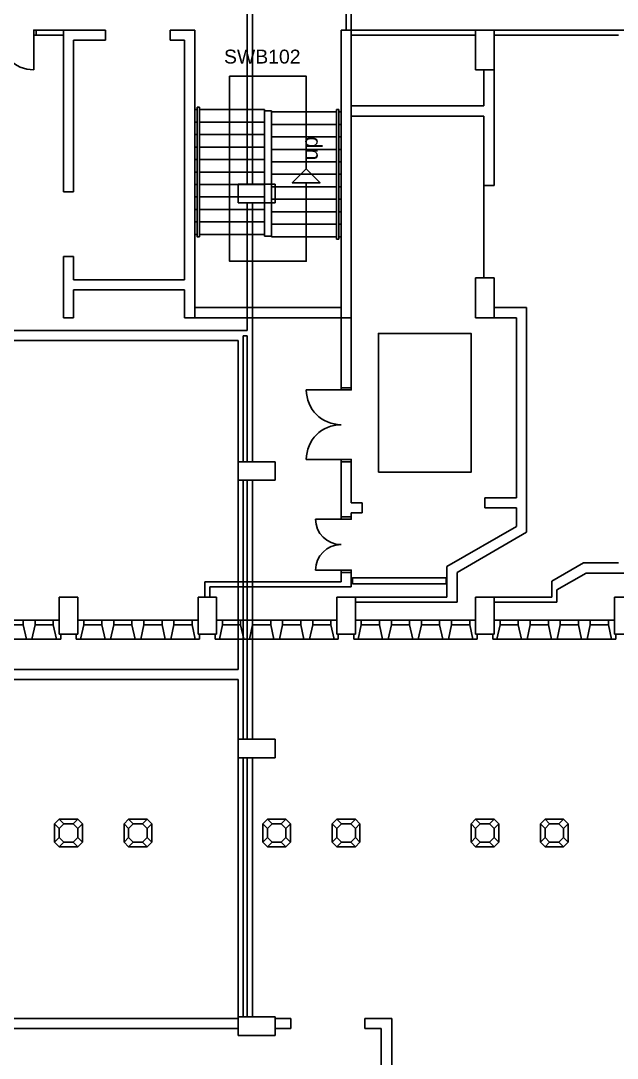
# Model space of a CAD drawing. Header units: millimetres. Extents: x -68315 to 81584, y -44830 to 67795.
# Drawn here: x 788 to 13680, y -18225 to 4206 of the extents above; entities that cross this region are included whole.
import ezdxf

# ---------------------------------------------------------------- set-up
doc = ezdxf.new("R2010")
doc.units = ezdxf.units.MM
for name, color, linetype in [('23', 3, 'Continuous'), ('AUDIT_I_161205121455-0', 8, 'Continuous'), ('BRICK_WALLS_P4', 1, 'Continuous'), ('COLUMNS_P5', 5, 'Continuous'), ('DOORS_P2', 8, 'Continuous'), ('WINDOWS_P2', 4, 'Continuous')]:
    doc.layers.add(name, color=color, linetype=linetype)
doc.styles.add('arial', font='arial.ttf')

msp = doc.modelspace()

# ---------------------------------------------------------------- linework, layer by layer
at = {"layer": 'AUDIT_I_161205121455-0', "linetype": 'Continuous'}
for p, q in [((4599.4, 2285.5), (4549.4, 2285.5)), ((4549.4, 2285.5), (4549.4, -414.5)), ((6054.4, 2285.5), (4649.4, 2285.5)), ((6054.4, 2285.5), (6054.4, -448.7)), ((6054.4, 2260.5), (6204.4, 2260.5)), ((6204.4, -464.5), (6204.4, 2260.5)), ((7609.4, 2285.5), (7659.4, 2285.5)), ((7609.4, -514.5), (7609.4, 2285.5)), ((7659.4, 2285.5), (7659.4, -514.5)), ((7609.4, 2235.5), (6204.4, 2235.5)), ((7709.4, 2235.5), (7659.4, 2235.5)), ((7709.4, 2235.5), (7709.4, -464.5)), ((4599.4, 2015.5), (4549.4, 2015.5)), ((4649.4, 2015.5), (6054.4, 2015.5)), ((7609.4, 1965.5), (6204.4, 1965.5)), ((7659.4, 1965.5), (7709.4, 1965.5)), ((4599.4, 1745.5), (4549.4, 1745.5)), ((4649.4, 1745.5), (6054.4, 1745.5)), ((6204.4, 1695.5), (7609.4, 1695.5)), ((7659.4, 1695.5), (7709.4, 1695.5)), ((4599.4, 1475.5), (4549.4, 1475.5)), ((6054.4, 1475.5), (4649.4, 1475.5)), ((7609.4, 1425.5), (6204.4, 1425.5)), ((7659.4, 1425.5), (7709.4, 1425.5)), ((4599.4, 1205.5), (4549.4, 1205.5)), ((4649.4, 1205.5), (6054.4, 1205.5)), ((6204.4, 1155.5), (7609.4, 1155.5)), ((7659.4, 1155.5), (7709.4, 1155.5)), ((4599.4, 935.5), (4549.4, 935.5)), ((6054.4, 935.5), (4649.4, 935.5)), ((7609.4, 885.5), (6204.4, 885.5)), ((7659.4, 885.5), (7709.4, 885.5)), ((4599.4, 665.5), (4549.4, 665.5)), ((4649.4, 665.5), (6054.4, 665.5)), ((6204.4, 615.5), (7609.4, 615.5)), ((7659.4, 615.5), (7709.4, 615.5)), ((4599.4, 395.5), (4549.4, 395.5)), ((6054.4, 395.5), (4649.4, 395.5)), ((7609.4, 345.5), (6204.4, 345.5)), ((7659.4, 345.5), (7709.4, 345.5)), ((4599.4, 125.5), (4549.4, 125.5)), ((4649.4, 125.5), (6054.4, 125.5)), ((6204.4, 75.5), (7609.4, 75.5)), ((7659.4, 75.5), (7709.4, 75.5)), ((4599.4, -144.5), (4549.4, -144.5)), ((6054.4, -144.5), (4649.4, -144.5)), ((7609.4, -194.5), (6204.4, -194.5)), ((7659.4, -194.5), (7709.4, -194.5)), ((4599.4, -414.5), (4549.4, -414.5)), ((6054.4, -414.5), (4649.4, -414.5)), ((6204.4, -448.7), (6054.4, -448.7)), ((6204.4, -464.5), (7609.4, -464.5)), ((7659.4, -514.5), (7609.4, -514.5)), ((7659.4, -464.5), (7709.4, -464.5))]:
    msp.add_line(p, q, dxfattribs=at)
for points in [[(5301.9, 3005.1), (6956.9, 3005.1), (6956.9, 1004.7)], [(6956.9, 704.7), (6956.9, -995.6), (5301.9, -995.6), (5301.9, 3005.1)], [(4599.4, 2335.5), (4649.4, 2335.5), (4649.4, -464.5), (4599.4, -464.5), (4599.4, 2335.5)], [(6956.9, 1004.7), (7256.9, 704.7), (6656.9, 704.7), (6956.9, 1004.7)]]:
    msp.add_lwpolyline(points, dxfattribs=at)
at = {"layer": 'BRICK_WALLS_P4', "linetype": 'Continuous'}
for p, q in [((5684.7, 6270.2), (5684.7, 670.2)), ((5794.7, 6270.2), (5794.7, 670.2)), ((7929.4, 3895.5), (7929.4, 5715.5)), ((7819.4, 4005.5), (7819.4, 5605.5)), ((1119.4, 3895.5), (1119.4, 4005.5)), ((1119.4, 4005.5), (1709.4, 4005.5)), ((1119.4, 3895.5), (1709.4, 3895.5)), ((1709.4, 3895.5), (1709.4, 4005.5)), ((10619.4, 4005.5), (7819.4, 4005.5)), ((10619.4, 3895.5), (7929.4, 3895.5)), ((10619.4, 3895.5), (10619.4, 4005.5)), ((13929.4, 4005.5), (11019.4, 4005.5)), ((11019.4, 3895.5), (11019.4, 4005.5)), ((13709.4, 3895.5), (11019.4, 3895.5)), ((10799.4, 3145.5), (10799.4, 2365.5)), ((10799.4, 3145.5), (11019.4, 3145.5)), ((11019.4, 3145.5), (11019.4, 645.5)), ((10799.4, 2365.5), (7929.4, 2365.5)), ((7929.4, 2145.5), (7929.4, 2365.5)), ((10799.4, 2145.5), (7929.4, 2145.5)), ((10799.4, 2145.5), (10799.4, 645.5)), ((5684.7, 670.2), (5794.7, 670.2)), ((11019.4, 645.5), (10799.4, 645.5)), ((10799.4, 645.5), (10799.4, -1354.5)), ((5684.7, 270.2), (5794.7, 270.2)), ((5684.7, -2489.8), (5684.7, 270.2)), ((5794.7, -5329.8), (5794.7, 270.2)), ((7709.4, -1994.5), (4549.4, -1994.5)), ((4549.4, -2214.5), (4549.4, -1994.5)), ((7709.4, -1994.5), (7709.4, -3727.1)), ((11019.4, -1994.5), (11719.4, -1994.5)), ((11019.4, -2214.5), (11019.4, -1994.5)), ((11719.4, -1994.5), (11719.4, -6854.5)), ((7929.4, -2214.5), (4549.4, -2214.5)), ((7929.4, -2214.5), (7929.4, -3727.1)), ((11019.4, -2214.5), (11499.4, -2214.5)), ((11499.4, -2214.5), (11499.4, -6107.5)), ((-260.3, -2489.8), (5684.7, -2489.8)), ((5594.7, -5329.8), (5594.7, -2602.9)), ((5684.7, -2602.9), (5594.7, -2602.9)), ((5684.7, -5329.8), (5684.7, -2602.9)), ((-4647.2, -2709.8), (5484.7, -2709.8)), ((5484.7, -5329.8), (5484.7, -2709.8)), ((7709.4, -3727.1), (7929.4, -3727.1)), ((5484.7, -5329.8), (5594.7, -5329.8)), ((5684.7, -5329.8), (5794.7, -5329.8)), ((7709.4, -5327.1), (7709.4, -6520.5)), ((7709.4, -5327.1), (7929.4, -5327.1)), ((7929.4, -5327.1), (7929.4, -6214.5)), ((5484.7, -5729.8), (5594.7, -5729.8)), ((5484.7, -9817.3), (5484.7, -5729.8)), ((5594.7, -11329.8), (5594.7, -5729.8)), ((5684.7, -5729.8), (5794.7, -5729.8)), ((5684.7, -11329.8), (5684.7, -5729.8)), ((5794.7, -11329.8), (5794.7, -5729.8)), ((7929.4, -6214.5), (8169.4, -6214.5)), ((8169.4, -6434.5), (8169.4, -6214.5)), ((10819.4, -6107.5), (10819.4, -6327.5)), ((10819.4, -6107.5), (11499.4, -6107.5)), ((7929.4, -6520.5), (7929.4, -6434.5)), ((7929.4, -6434.5), (8169.4, -6434.5)), ((11499.4, -6327.5), (10819.4, -6327.5)), ((11499.4, -6327.5), (11499.4, -6727.5)), ((7709.4, -6520.5), (7929.4, -6520.5)), ((11499.4, -6727.5), (9999.4, -7593.5)), ((11719.4, -6854.5), (10219.4, -7720.5)), ((9999.4, -8254.5), (9999.4, -7593.5)), ((12948.1, -7514.5), (12264.4, -7909.3)), ((13709.4, -7514.5), (12948.1, -7514.5)), ((7709.4, -7720.5), (7709.4, -7924.5)), ((7709.4, -7720.5), (7929.4, -7720.5)), ((7929.4, -7720.5), (7929.4, -8034.5)), ((10219.4, -8364.5), (10219.4, -7720.5)), ((13007.1, -7734.5), (12374.4, -8099.8)), ((14219.4, -7734.5), (13007.1, -7734.5)), ((4764.4, -8254.5), (4764.4, -7924.5)), ((7709.4, -7924.5), (4764.4, -7924.5)), ((4874.4, -8254.5), (4874.4, -8034.5)), ((7929.4, -8034.5), (4874.4, -8034.5)), ((12264.4, -7909.3), (12264.4, -8254.5)), ((4764.4, -8254.5), (4874.4, -8254.5)), ((9999.4, -8254.5), (8019.4, -8254.5)), ((11019.4, -8254.5), (12264.4, -8254.5)), ((11019.4, -8364.5), (11019.4, -8254.5)), ((12374.4, -8364.5), (12374.4, -8099.8)), ((8019.4, -8364.5), (10219.4, -8364.5)), ((12374.4, -8364.5), (11019.4, -8364.5)), ((-6150.3, -9817.3), (5484.7, -9817.3)), ((-6150.3, -10037.3), (5484.7, -10037.3)), ((5484.7, -11329.8), (5484.7, -10037.3)), ((5484.7, -11329.8), (5594.7, -11329.8)), ((5684.7, -11329.8), (5794.7, -11329.8)), ((5484.7, -11729.8), (5594.7, -11729.8)), ((5484.7, -17329.8), (5484.7, -11729.8)), ((5594.7, -17329.8), (5594.7, -11729.8)), ((5684.7, -11729.8), (5794.7, -11729.8)), ((5684.7, -17329.8), (5684.7, -11729.8)), ((5794.7, -17329.8), (5794.7, -11729.8)), ((5484.7, -17364.8), (-3115.3, -17364.8)), ((5484.7, -17329.8), (5594.7, -17329.8)), ((5484.7, -17584.8), (5484.7, -17364.8)), ((5684.7, -17329.8), (5794.7, -17329.8)), ((6284.7, -17364.8), (6628, -17364.8)), ((6284.7, -17584.8), (6284.7, -17364.8)), ((6628, -17364.8), (6628, -17584.8)), ((8228, -17364.8), (8228, -17584.8)), ((8228, -17364.8), (8804.7, -17364.8)), ((8804.7, -20329.8), (8804.7, -17364.8)), ((5484.7, -17584.8), (-3115.3, -17584.8)), ((6284.7, -17584.8), (6628, -17584.8)), ((8228, -17584.8), (8574.7, -17584.8)), ((8574.7, -20329.8), (8574.7, -17584.8))]:
    msp.add_line(p, q, dxfattribs=at)
for points in [[(8519.4, -5554.5), (8519.4, -2554.5), (10519.4, -2554.5), (10519.4, -5554.5), (8519.4, -5554.5)], [(7955.8, -7967.3), (9980.9, -7967.3), (9980.9, -7839.2), (7955.8, -7839.2), (7955.8, -7967.3)]]:
    msp.add_lwpolyline(points, dxfattribs=at)
at = {"layer": 'COLUMNS_P5', "linetype": 'Continuous'}
for p, q in [((1709.4, 4005.5), (2619.4, 4005.5)), ((1709.4, 505.5), (1709.4, 4005.5)), ((2619.4, 4005.5), (2619.4, 3785.5)), ((4019.4, 3785.5), (4019.4, 4005.5)), ((4019.4, 4005.5), (4549.4, 4005.5)), ((4549.4, -2214.5), (4549.4, 4005.5)), ((7709.4, 4005.5), (7929.4, 4005.5)), ((7709.4, -2214.5), (7709.4, 4005.5)), ((7929.4, -2214.5), (7929.4, 4005.5)), ((10619.4, 3145.5), (10619.4, 4005.5)), ((11019.4, 4005.5), (10619.4, 4005.5)), ((11019.4, 3145.5), (11019.4, 4005.5)), ((1929.4, 3785.5), (2619.4, 3785.5)), ((1929.4, 505.5), (1929.4, 3785.5)), ((4019.4, 3785.5), (4329.4, 3785.5)), ((4329.4, -1394.5), (4329.4, 3785.5)), ((10619.4, 3145.5), (11019.4, 3145.5)), ((1929.4, 505.5), (1709.4, 505.5)), ((5484.7, 670.2), (6284.7, 670.2)), ((5484.7, 270.2), (5484.7, 670.2)), ((6284.7, 670.2), (6284.7, 270.2)), ((5484.7, 270.2), (6284.7, 270.2)), ((1709.4, -2214.5), (1709.4, -894.5)), ((1709.4, -894.5), (1929.4, -894.5)), ((1929.4, -1394.5), (1929.4, -894.5)), ((4329.4, -1394.5), (1929.4, -1394.5)), ((11019.4, -1354.5), (10619.4, -1354.5)), ((10619.4, -2214.5), (10619.4, -1354.5)), ((11019.4, -2214.5), (11019.4, -1354.5)), ((1929.4, -2214.5), (1929.4, -1614.5)), ((1929.4, -1614.5), (4329.4, -1614.5)), ((4329.4, -2214.5), (4329.4, -1614.5)), ((1929.4, -2214.5), (1709.4, -2214.5)), ((4549.4, -2214.5), (4329.4, -2214.5)), ((7929.4, -2214.5), (7709.4, -2214.5)), ((10619.4, -2214.5), (11019.4, -2214.5)), ((5484.7, -5329.8), (6284.7, -5329.8)), ((5484.7, -5729.8), (5484.7, -5329.8)), ((6284.7, -5329.8), (6284.7, -5729.8)), ((5484.7, -5729.8), (6284.7, -5729.8)), ((1619.4, -9054.5), (1619.4, -8254.5)), ((2019.4, -8254.5), (1619.4, -8254.5)), ((2019.4, -9054.5), (2019.4, -8254.5)), ((5019.4, -8254.5), (4619.4, -8254.5)), ((4619.4, -9054.5), (4619.4, -8254.5)), ((5019.4, -9054.5), (5019.4, -8254.5)), ((7619.4, -9054.5), (7619.4, -8254.5)), ((8019.4, -8254.5), (7619.4, -8254.5)), ((8019.4, -9054.5), (8019.4, -8254.5)), ((11019.4, -8254.5), (10619.4, -8254.5)), ((10619.4, -9054.5), (10619.4, -8254.5)), ((11019.4, -9054.5), (11019.4, -8254.5)), ((13619.4, -9054.5), (13619.4, -8254.5)), ((14019.4, -8254.5), (13619.4, -8254.5)), ((1619.4, -9054.5), (2019.4, -9054.5)), ((4619.4, -9054.5), (5019.4, -9054.5)), ((7619.4, -9054.5), (8019.4, -9054.5)), ((10619.4, -9054.5), (11019.4, -9054.5)), ((13619.4, -9054.5), (14019.4, -9054.5)), ((5484.7, -11729.8), (5484.7, -11329.8)), ((5484.7, -11329.8), (6284.7, -11329.8)), ((6284.7, -11329.8), (6284.7, -11729.8)), ((5484.7, -11729.8), (6284.7, -11729.8)), ((1519.4, -13154.5), (1619.4, -13054.5)), ((1619.4, -13254.5), (1519.4, -13154.5)), ((1519.4, -13154.5), (1519.4, -13354.5)), ((1719.4, -13154.5), (1619.4, -13054.5)), ((1619.4, -13054.5), (1819.4, -13054.5)), ((1719.4, -13154.5), (1619.4, -13254.5)), ((1719.4, -13154.5), (1819.4, -13154.5)), ((2019.4, -13054.5), (1819.4, -13054.5)), ((1819.4, -13154.5), (1919.4, -13154.5)), ((1919.4, -13154.5), (2019.4, -13054.5)), ((2019.4, -13254.5), (1919.4, -13154.5)), ((2119.4, -13154.5), (2019.4, -13054.5)), ((2019.4, -13254.5), (2119.4, -13154.5)), ((2119.4, -13154.5), (2119.4, -13354.5)), ((3019.4, -13154.5), (3119.4, -13054.5)), ((3119.4, -13254.5), (3019.4, -13154.5)), ((3019.4, -13154.5), (3019.4, -13354.5)), ((3119.4, -13054.5), (3319.4, -13054.5)), ((3219.4, -13154.5), (3119.4, -13054.5)), ((3219.4, -13154.5), (3119.4, -13254.5)), ((3219.4, -13154.5), (3319.4, -13154.5)), ((3519.4, -13054.5), (3319.4, -13054.5)), ((3319.4, -13154.5), (3419.4, -13154.5)), ((3419.4, -13154.5), (3519.4, -13054.5)), ((3519.4, -13254.5), (3419.4, -13154.5)), ((3619.4, -13154.5), (3519.4, -13054.5)), ((3519.4, -13254.5), (3619.4, -13154.5)), ((3619.4, -13154.5), (3619.4, -13354.5)), ((6019.4, -13154.5), (6119.4, -13054.5)), ((6119.4, -13254.5), (6019.4, -13154.5)), ((6019.4, -13154.5), (6019.4, -13354.5)), ((6119.4, -13054.5), (6319.4, -13054.5)), ((6219.4, -13154.5), (6119.4, -13054.5)), ((6219.4, -13154.5), (6119.4, -13254.5)), ((6219.4, -13154.5), (6319.4, -13154.5)), ((6519.4, -13054.5), (6319.4, -13054.5)), ((6319.4, -13154.5), (6419.4, -13154.5)), ((6419.4, -13154.5), (6519.4, -13054.5)), ((6519.4, -13254.5), (6419.4, -13154.5)), ((6619.4, -13154.5), (6519.4, -13054.5)), ((6519.4, -13254.5), (6619.4, -13154.5)), ((6619.4, -13154.5), (6619.4, -13354.5)), ((7519.4, -13154.5), (7619.4, -13054.5)), ((7619.4, -13254.5), (7519.4, -13154.5)), ((7519.4, -13154.5), (7519.4, -13354.5)), ((7719.4, -13154.5), (7619.4, -13054.5)), ((7619.4, -13054.5), (7819.4, -13054.5)), ((7719.4, -13154.5), (7619.4, -13254.5)), ((7719.4, -13154.5), (7819.4, -13154.5)), ((8019.4, -13054.5), (7819.4, -13054.5)), ((7819.4, -13154.5), (7919.4, -13154.5)), ((7919.4, -13154.5), (8019.4, -13054.5)), ((8019.4, -13254.5), (7919.4, -13154.5)), ((8119.4, -13154.5), (8019.4, -13054.5)), ((8019.4, -13254.5), (8119.4, -13154.5)), ((8119.4, -13154.5), (8119.4, -13354.5)), ((10519.4, -13154.5), (10619.4, -13054.5)), ((10519.4, -13154.5), (10519.4, -13354.5)), ((10619.4, -13254.5), (10519.4, -13154.5)), ((10719.4, -13154.5), (10619.4, -13054.5)), ((10619.4, -13054.5), (10819.4, -13054.5)), ((10719.4, -13154.5), (10619.4, -13254.5)), ((10719.4, -13154.5), (10819.4, -13154.5)), ((11019.4, -13054.5), (10819.4, -13054.5)), ((10819.4, -13154.5), (10919.4, -13154.5)), ((10919.4, -13154.5), (11019.4, -13054.5)), ((11019.4, -13254.5), (10919.4, -13154.5)), ((11119.4, -13154.5), (11019.4, -13054.5)), ((11019.4, -13254.5), (11119.4, -13154.5)), ((11119.4, -13154.5), (11119.4, -13354.5)), ((12019.4, -13154.5), (12119.4, -13054.5)), ((12119.4, -13254.5), (12019.4, -13154.5)), ((12019.4, -13154.5), (12019.4, -13354.5)), ((12219.4, -13154.5), (12119.4, -13054.5)), ((12119.4, -13054.5), (12319.4, -13054.5)), ((12219.4, -13154.5), (12119.4, -13254.5)), ((12219.4, -13154.5), (12319.4, -13154.5)), ((12519.4, -13054.5), (12319.4, -13054.5)), ((12319.4, -13154.5), (12419.4, -13154.5)), ((12419.4, -13154.5), (12519.4, -13054.5)), ((12519.4, -13254.5), (12419.4, -13154.5)), ((12619.4, -13154.5), (12519.4, -13054.5)), ((12519.4, -13254.5), (12619.4, -13154.5)), ((12619.4, -13154.5), (12619.4, -13354.5)), ((1519.4, -13554.5), (1519.4, -13354.5)), ((1619.4, -13454.5), (1519.4, -13554.5)), ((1619.4, -13354.5), (1619.4, -13254.5)), ((1619.4, -13354.5), (1619.4, -13454.5)), ((1619.4, -13454.5), (1719.4, -13554.5)), ((1919.4, -13554.5), (2019.4, -13454.5)), ((2019.4, -13354.5), (2019.4, -13254.5)), ((2019.4, -13454.5), (2019.4, -13354.5)), ((2019.4, -13454.5), (2119.4, -13554.5)), ((2119.4, -13554.5), (2119.4, -13354.5)), ((3019.4, -13554.5), (3019.4, -13354.5)), ((3119.4, -13454.5), (3019.4, -13554.5)), ((3119.4, -13354.5), (3119.4, -13254.5)), ((3119.4, -13354.5), (3119.4, -13454.5)), ((3119.4, -13454.5), (3219.4, -13554.5)), ((3419.4, -13554.5), (3519.4, -13454.5)), ((3519.4, -13354.5), (3519.4, -13254.5)), ((3519.4, -13454.5), (3519.4, -13354.5)), ((3519.4, -13454.5), (3619.4, -13554.5)), ((3619.4, -13554.5), (3619.4, -13354.5)), ((6019.4, -13554.5), (6019.4, -13354.5)), ((6119.4, -13454.5), (6019.4, -13554.5)), ((6119.4, -13354.5), (6119.4, -13254.5)), ((6119.4, -13354.5), (6119.4, -13454.5)), ((6119.4, -13454.5), (6219.4, -13554.5)), ((6419.4, -13554.5), (6519.4, -13454.5)), ((6519.4, -13354.5), (6519.4, -13254.5)), ((6519.4, -13454.5), (6519.4, -13354.5)), ((6519.4, -13454.5), (6619.4, -13554.5)), ((6619.4, -13554.5), (6619.4, -13354.5)), ((7519.4, -13554.5), (7519.4, -13354.5)), ((7619.4, -13454.5), (7519.4, -13554.5)), ((7619.4, -13354.5), (7619.4, -13254.5)), ((7619.4, -13354.5), (7619.4, -13454.5)), ((7619.4, -13454.5), (7719.4, -13554.5)), ((7919.4, -13554.5), (8019.4, -13454.5)), ((8019.4, -13354.5), (8019.4, -13254.5)), ((8019.4, -13454.5), (8019.4, -13354.5)), ((8019.4, -13454.5), (8119.4, -13554.5)), ((8119.4, -13554.5), (8119.4, -13354.5)), ((10519.4, -13554.5), (10519.4, -13354.5)), ((10619.4, -13454.5), (10519.4, -13554.5)), ((10619.4, -13354.5), (10619.4, -13254.5)), ((10619.4, -13354.5), (10619.4, -13454.5)), ((10619.4, -13454.5), (10719.4, -13554.5)), ((10919.4, -13554.5), (11019.4, -13454.5)), ((11019.4, -13354.5), (11019.4, -13254.5)), ((11019.4, -13454.5), (11019.4, -13354.5)), ((11019.4, -13454.5), (11119.4, -13554.5)), ((11119.4, -13554.5), (11119.4, -13354.5)), ((12019.4, -13554.5), (12019.4, -13354.5)), ((12119.4, -13454.5), (12019.4, -13554.5)), ((12119.4, -13354.5), (12119.4, -13254.5)), ((12119.4, -13354.5), (12119.4, -13454.5)), ((12119.4, -13454.5), (12219.4, -13554.5)), ((12419.4, -13554.5), (12519.4, -13454.5)), ((12519.4, -13354.5), (12519.4, -13254.5)), ((12519.4, -13454.5), (12519.4, -13354.5)), ((12519.4, -13454.5), (12619.4, -13554.5)), ((12619.4, -13554.5), (12619.4, -13354.5)), ((1519.4, -13554.5), (1619.4, -13654.5)), ((1719.4, -13554.5), (1619.4, -13654.5)), ((1619.4, -13654.5), (1819.4, -13654.5)), ((1819.4, -13554.5), (1719.4, -13554.5)), ((1819.4, -13554.5), (1919.4, -13554.5)), ((2019.4, -13654.5), (1819.4, -13654.5)), ((1919.4, -13554.5), (2019.4, -13654.5)), ((2119.4, -13554.5), (2019.4, -13654.5)), ((3019.4, -13554.5), (3119.4, -13654.5)), ((3219.4, -13554.5), (3119.4, -13654.5)), ((3119.4, -13654.5), (3319.4, -13654.5)), ((3319.4, -13554.5), (3219.4, -13554.5)), ((3319.4, -13554.5), (3419.4, -13554.5)), ((3519.4, -13654.5), (3319.4, -13654.5)), ((3419.4, -13554.5), (3519.4, -13654.5)), ((3619.4, -13554.5), (3519.4, -13654.5)), ((6019.4, -13554.5), (6119.4, -13654.5)), ((6219.4, -13554.5), (6119.4, -13654.5)), ((6119.4, -13654.5), (6319.4, -13654.5)), ((6319.4, -13554.5), (6219.4, -13554.5)), ((6319.4, -13554.5), (6419.4, -13554.5)), ((6519.4, -13654.5), (6319.4, -13654.5)), ((6419.4, -13554.5), (6519.4, -13654.5)), ((6619.4, -13554.5), (6519.4, -13654.5)), ((7519.4, -13554.5), (7619.4, -13654.5)), ((7719.4, -13554.5), (7619.4, -13654.5)), ((7619.4, -13654.5), (7819.4, -13654.5)), ((7819.4, -13554.5), (7719.4, -13554.5)), ((7819.4, -13554.5), (7919.4, -13554.5)), ((8019.4, -13654.5), (7819.4, -13654.5)), ((7919.4, -13554.5), (8019.4, -13654.5)), ((8119.4, -13554.5), (8019.4, -13654.5)), ((10519.4, -13554.5), (10619.4, -13654.5)), ((10719.4, -13554.5), (10619.4, -13654.5)), ((10619.4, -13654.5), (10819.4, -13654.5)), ((10819.4, -13554.5), (10719.4, -13554.5)), ((10819.4, -13554.5), (10919.4, -13554.5)), ((11019.4, -13654.5), (10819.4, -13654.5)), ((10919.4, -13554.5), (11019.4, -13654.5)), ((11119.4, -13554.5), (11019.4, -13654.5)), ((12019.4, -13554.5), (12119.4, -13654.5)), ((12219.4, -13554.5), (12119.4, -13654.5)), ((12119.4, -13654.5), (12319.4, -13654.5)), ((12319.4, -13554.5), (12219.4, -13554.5)), ((12319.4, -13554.5), (12419.4, -13554.5)), ((12519.4, -13654.5), (12319.4, -13654.5)), ((12419.4, -13554.5), (12519.4, -13654.5)), ((12619.4, -13554.5), (12519.4, -13654.5)), ((5484.7, -17729.8), (5484.7, -17329.8)), ((5484.7, -17329.8), (6284.7, -17329.8)), ((6284.7, -17329.8), (6284.7, -17729.8)), ((5484.7, -17729.8), (6284.7, -17729.8))]:
    msp.add_line(p, q, dxfattribs=at)
at = {"layer": 'DOORS_P2', "linetype": 'Continuous'}
for p, q in [((1069.4, 3895.5), (1069.4, 3145.5)), ((6959.4, -3777.1), (7709.4, -3777.1)), ((7709.4, -5277.1), (6959.4, -5277.1)), ((7159.4, -6570.5), (7709.4, -6570.5)), ((7709.4, -7670.5), (7159.4, -7670.5))]:
    msp.add_line(p, q, dxfattribs=at)
for points in [[(1069.4, 3895.5), (1069.4, 4005.5), (1119.4, 4005.5), (1119.4, 3895.5), (1069.4, 3895.5)], [(7709.4, -3727.1), (7929.4, -3727.1), (7929.4, -3777.1), (7709.4, -3777.1), (7709.4, -3727.1)], [(7709.4, -5277.1), (7929.4, -5277.1), (7929.4, -5327.1), (7709.4, -5327.1), (7709.4, -5277.1)], [(7709.4, -6570.5), (7709.4, -6520.5), (7929.4, -6520.5), (7929.4, -6570.5), (7709.4, -6570.5)], [(7709.4, -7720.5), (7709.4, -7670.5), (7929.4, -7670.5), (7929.4, -7720.5), (7709.4, -7720.5)]]:
    msp.add_lwpolyline(points, dxfattribs=at)
for centre, radius, start, end in [((1069.4, 3895.5), 750, 180, 270), ((7709.4, -3777.1), 750, 180, 270), ((7709.4, -5277.1), 750, 90, 180), ((7709.4, -6570.5), 550, 180, 270), ((7709.4, -7670.5), 550, 90, 180)]:
    msp.add_arc(centre, radius, start, end, dxfattribs=at)
at = {"layer": 'WINDOWS_P2', "linetype": 'Continuous'}
for p, q in [((1619.4, -8754.5), (319.4, -8754.5)), ((840.7, -8854.5), (448, -8854.5)), ((1098, -8754.5), (840.7, -8754.5)), ((840.7, -8754.5), (840.7, -8854.5)), ((840.7, -8854.5), (909.1, -9164.5)), ((1098, -8854.5), (1029.7, -9164.5)), ((1098, -8754.5), (1098, -8854.5)), ((1490.7, -8854.5), (1098, -8854.5)), ((1619.4, -8754.5), (1490.7, -8754.5)), ((1490.7, -8754.5), (1490.7, -8854.5)), ((1490.7, -8854.5), (1559.1, -9164.5)), ((2019.4, -8754.5), (3319.4, -8754.5)), ((2019.4, -8754.5), (2148, -8754.5)), ((2148, -8854.5), (2079.7, -9164.5)), ((2148, -8754.5), (2148, -8854.5)), ((2148, -8854.5), (2540.7, -8854.5)), ((2540.7, -8754.5), (2540.7, -8854.5)), ((2540.7, -8754.5), (2798, -8754.5)), ((2540.7, -8854.5), (2609.1, -9164.5)), ((2798, -8854.5), (2729.7, -9164.5)), ((2798, -8754.5), (2798, -8854.5)), ((2798, -8854.5), (3190.7, -8854.5)), ((3448, -8754.5), (3190.7, -8754.5)), ((3190.7, -8754.5), (3190.7, -8854.5)), ((3190.7, -8754.5), (3448, -8754.5)), ((3190.7, -8754.5), (3190.7, -8854.5)), ((3190.7, -8854.5), (3259.1, -9164.5)), ((3190.7, -8854.5), (3259.1, -9164.5)), ((3319.4, -8754.5), (4619.4, -8754.5)), ((4619.4, -8754.5), (3319.4, -8754.5)), ((3448, -8854.5), (3379.7, -9164.5)), ((3448, -8854.5), (3379.7, -9164.5)), ((3448, -8754.5), (3448, -8854.5)), ((3448, -8754.5), (3448, -8854.5)), ((3840.7, -8854.5), (3448, -8854.5)), ((3840.7, -8754.5), (3840.7, -8854.5)), ((4098, -8754.5), (3840.7, -8754.5)), ((3840.7, -8854.5), (3909.1, -9164.5)), ((4098, -8854.5), (4029.7, -9164.5)), ((4098, -8754.5), (4098, -8854.5)), ((4490.7, -8854.5), (4098, -8854.5)), ((4619.4, -8754.5), (4490.7, -8754.5)), ((4490.7, -8754.5), (4490.7, -8854.5)), ((4490.7, -8854.5), (4559.1, -9164.5)), ((5019.4, -8754.5), (6319.4, -8754.5)), ((5019.4, -8754.5), (5148, -8754.5)), ((5148, -8854.5), (5079.7, -9164.5)), ((5148, -8754.5), (5148, -8854.5)), ((5148, -8854.5), (5540.7, -8854.5)), ((5540.7, -8754.5), (5798, -8754.5)), ((5540.7, -8754.5), (5540.7, -8854.5)), ((5540.7, -8854.5), (5609.1, -9164.5)), ((5798, -8854.5), (5729.7, -9164.5)), ((5798, -8754.5), (5798, -8854.5)), ((5798, -8854.5), (6190.7, -8854.5)), ((6190.7, -8754.5), (6190.7, -8854.5)), ((6448, -8754.5), (6190.7, -8754.5)), ((6190.7, -8754.5), (6448, -8754.5)), ((6190.7, -8754.5), (6190.7, -8854.5)), ((6190.7, -8854.5), (6259.1, -9164.5)), ((6190.7, -8854.5), (6259.1, -9164.5)), ((7619.4, -8754.5), (6319.4, -8754.5)), ((6319.4, -8754.5), (7619.4, -8754.5)), ((6448, -8854.5), (6379.7, -9164.5)), ((6448, -8854.5), (6379.7, -9164.5)), ((6448, -8754.5), (6448, -8854.5)), ((6448, -8754.5), (6448, -8854.5)), ((6840.7, -8854.5), (6448, -8854.5)), ((7098, -8754.5), (6840.7, -8754.5)), ((6840.7, -8754.5), (6840.7, -8854.5)), ((6840.7, -8854.5), (6909.1, -9164.5)), ((7098, -8854.5), (7029.7, -9164.5)), ((7098, -8754.5), (7098, -8854.5)), ((7490.7, -8854.5), (7098, -8854.5)), ((7619.4, -8754.5), (7490.7, -8754.5)), ((7490.7, -8754.5), (7490.7, -8854.5)), ((7490.7, -8854.5), (7559.1, -9164.5)), ((8019.4, -8754.5), (9319.4, -8754.5)), ((8019.4, -8754.5), (8148, -8754.5)), ((8148, -8854.5), (8079.7, -9164.5)), ((8148, -8754.5), (8148, -8854.5)), ((8148, -8854.5), (8540.7, -8854.5)), ((8540.7, -8754.5), (8798, -8754.5)), ((8540.7, -8754.5), (8540.7, -8854.5)), ((8540.7, -8854.5), (8609.1, -9164.5)), ((8798, -8854.5), (8729.7, -9164.5)), ((8798, -8754.5), (8798, -8854.5)), ((8798, -8854.5), (9190.7, -8854.5)), ((9190.7, -8754.5), (9190.7, -8854.5)), ((9448, -8754.5), (9190.7, -8754.5)), ((9190.7, -8754.5), (9190.7, -8854.5)), ((9190.7, -8754.5), (9448, -8754.5)), ((9190.7, -8854.5), (9259.1, -9164.5)), ((9190.7, -8854.5), (9259.1, -9164.5)), ((10619.4, -8754.5), (9319.4, -8754.5)), ((9319.4, -8754.5), (10619.4, -8754.5)), ((9448, -8854.5), (9379.7, -9164.5)), ((9448, -8854.5), (9379.7, -9164.5)), ((9448, -8754.5), (9448, -8854.5)), ((9448, -8754.5), (9448, -8854.5)), ((9840.7, -8854.5), (9448, -8854.5)), ((10098, -8754.5), (9840.7, -8754.5)), ((9840.7, -8754.5), (9840.7, -8854.5)), ((9840.7, -8854.5), (9909.1, -9164.5)), ((10098, -8854.5), (10029.7, -9164.5)), ((10098, -8754.5), (10098, -8854.5)), ((10490.7, -8854.5), (10098, -8854.5)), ((10490.7, -8754.5), (10490.7, -8854.5)), ((10619.4, -8754.5), (10490.7, -8754.5)), ((10490.7, -8854.5), (10559.1, -9164.5)), ((11019.4, -8754.5), (11148, -8754.5)), ((11019.4, -8754.5), (12319.4, -8754.5)), ((11148, -8854.5), (11079.7, -9164.5)), ((11148, -8754.5), (11148, -8854.5)), ((11148, -8854.5), (11540.7, -8854.5)), ((11540.7, -8754.5), (11540.7, -8854.5)), ((11540.7, -8754.5), (11798, -8754.5)), ((11540.7, -8854.5), (11609.1, -9164.5)), ((11798, -8854.5), (11729.7, -9164.5)), ((11798, -8754.5), (11798, -8854.5)), ((11798, -8854.5), (12190.7, -8854.5)), ((12448, -8754.5), (12190.7, -8754.5)), ((12190.7, -8754.5), (12190.7, -8854.5)), ((12190.7, -8754.5), (12190.7, -8854.5)), ((12190.7, -8754.5), (12448, -8754.5)), ((12190.7, -8854.5), (12259.1, -9164.5)), ((12190.7, -8854.5), (12259.1, -9164.5)), ((13619.4, -8754.5), (12319.4, -8754.5)), ((12319.4, -8754.5), (13619.4, -8754.5)), ((12448, -8854.5), (12379.7, -9164.5)), ((12448, -8854.5), (12379.7, -9164.5)), ((12448, -8754.5), (12448, -8854.5)), ((12448, -8754.5), (12448, -8854.5)), ((12840.7, -8854.5), (12448, -8854.5)), ((13098, -8754.5), (12840.7, -8754.5)), ((12840.7, -8754.5), (12840.7, -8854.5)), ((12840.7, -8854.5), (12909.1, -9164.5)), ((13098, -8854.5), (13029.7, -9164.5)), ((13098, -8754.5), (13098, -8854.5)), ((13490.7, -8854.5), (13098, -8854.5)), ((13490.7, -8754.5), (13490.7, -8854.5)), ((13619.4, -8754.5), (13490.7, -8754.5)), ((13490.7, -8854.5), (13559.1, -9164.5)), ((1559.1, -9164.5), (-1012, -9164.5)), ((969.4, -9164.5), (869.4, -9164.5)), ((869.4, -9164.5), (1069.4, -9164.5)), ((1650.7, -9164.5), (1550.7, -9164.5)), ((1650.7, -9054.5), (1650.7, -9164.5)), ((1988.1, -9054.5), (1988.1, -9164.5)), ((1988.1, -9164.5), (2088.1, -9164.5)), ((2079.7, -9164.5), (4650.7, -9164.5)), ((2769.4, -9164.5), (2569.4, -9164.5)), ((2669.4, -9164.5), (2769.4, -9164.5)), ((3319.4, -9164.5), (3219.4, -9164.5)), ((3319.4, -9164.5), (3219.4, -9164.5)), ((3319.4, -9164.5), (3419.4, -9164.5)), ((3319.4, -9164.5), (3419.4, -9164.5)), ((3869.4, -9164.5), (4069.4, -9164.5)), ((3969.4, -9164.5), (3869.4, -9164.5)), ((4650.7, -9164.5), (4550.7, -9164.5)), ((4650.7, -9054.5), (4650.7, -9164.5)), ((4988.1, -9054.5), (4988.1, -9164.5)), ((4988.1, -9164.5), (5088.1, -9164.5)), ((5079.7, -9164.5), (7650.7, -9164.5)), ((5769.4, -9164.5), (5569.4, -9164.5)), ((5669.4, -9164.5), (5769.4, -9164.5)), ((6319.4, -9164.5), (6219.4, -9164.5)), ((6319.4, -9164.5), (6219.4, -9164.5)), ((6319.4, -9164.5), (6419.4, -9164.5)), ((6319.4, -9164.5), (6419.4, -9164.5)), ((6869.4, -9164.5), (7069.4, -9164.5)), ((6969.4, -9164.5), (6869.4, -9164.5)), ((7650.7, -9164.5), (7550.7, -9164.5)), ((7650.7, -9054.5), (7650.7, -9164.5)), ((7988.1, -9054.5), (7988.1, -9164.5)), ((7988.1, -9164.5), (8088.1, -9164.5)), ((8079.7, -9164.5), (10650.7, -9164.5)), ((8769.4, -9164.5), (8569.4, -9164.5)), ((8669.4, -9164.5), (8769.4, -9164.5)), ((9319.4, -9164.5), (9219.4, -9164.5)), ((9319.4, -9164.5), (9219.4, -9164.5)), ((9319.4, -9164.5), (9419.4, -9164.5)), ((9319.4, -9164.5), (9419.4, -9164.5)), ((9869.4, -9164.5), (10069.4, -9164.5)), ((9969.4, -9164.5), (9869.4, -9164.5)), ((10650.7, -9164.5), (10550.7, -9164.5)), ((10650.7, -9054.5), (10650.7, -9164.5)), ((10988.1, -9054.5), (10988.1, -9164.5)), ((10988.1, -9164.5), (11088.1, -9164.5)), ((11079.7, -9164.5), (13650.7, -9164.5)), ((11769.4, -9164.5), (11569.4, -9164.5)), ((11669.4, -9164.5), (11769.4, -9164.5)), ((12319.4, -9164.5), (12219.4, -9164.5)), ((12319.4, -9164.5), (12219.4, -9164.5)), ((12319.4, -9164.5), (12419.4, -9164.5)), ((12319.4, -9164.5), (12419.4, -9164.5)), ((12869.4, -9164.5), (13069.4, -9164.5)), ((12969.4, -9164.5), (12869.4, -9164.5)), ((13650.7, -9164.5), (13550.7, -9164.5)), ((13650.7, -9054.5), (13650.7, -9164.5))]:
    msp.add_line(p, q, dxfattribs=at)

# ---------------------------------------------------------------- texts
at = {"layer": '23', "linetype": 'Continuous', "style": 'arial'}
msp.add_text('SWB102', height=300, dxfattribs=at).set_placement((5181.4, 3281))
at = {"layer": 'AUDIT_I_161205121455-0', "linetype": 'Continuous'}
msp.add_text('up', height=347.65, rotation=90, dxfattribs=at).set_placement((7205.2, 1187))

doc.saveas('drawing.dxf')
